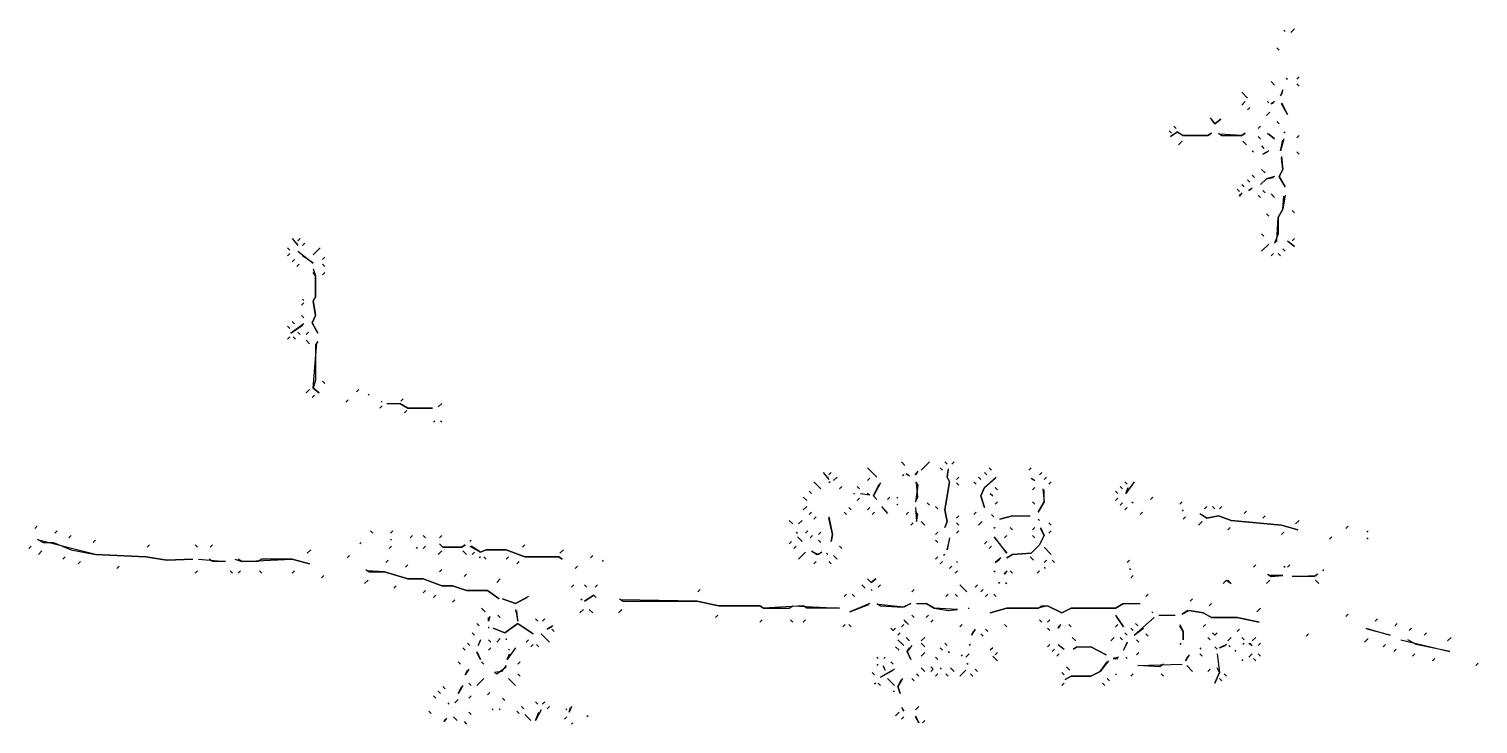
# Model space of a CAD drawing. Extents: x 1 to 2775, y -31 to 2075.
# Drawn here: x 1932 to 2138.5, y 1144 to 1243 of the extents above; entities that cross this region are included whole.
import ezdxf

# ---------------------------------------------------------------- set-up
doc = ezdxf.new("R2010")
doc.units = 0
doc.layers.add('LINEWORK', color=4, linetype='CONTINUOUS')

msp = doc.modelspace()

# ---------------------------------------------------------------- linework, layer by layer
at = {"layer": 'LINEWORK'}
for points in [[(2110.8333, 1242.8333), (2111, 1242.6667)], [(2112.3333, 1243), (2111.8333, 1242.5)], [(2109.8333, 1240.3333), (2110.1667, 1240)], [(2109, 1235.5), (2109.5, 1235)], [(2111.1667, 1236), (2111.3333, 1235.8333)], [(2113, 1236.1667), (2112.6667, 1235.8333)], [(2112.6667, 1235.1667), (2113, 1234.8333)], [(2104.8333, 1234), (2105.6667, 1233.1667)], [(2110.6667, 1234.3333), (2110.3333, 1233.5), (2110.6667, 1234)], [(2105.3333, 1232.6667), (2104.8333, 1232.1667)], [(2106, 1231.8333), (2105.6667, 1231.5)], [(2108.8333, 1231.1667), (2108.3333, 1230.6667)], [(2108.5, 1232.6667), (2108.6667, 1232.5)], [(2109.5, 1232.6667), (2109, 1232.3333), (2109.3333, 1232.5)], [(2110.5, 1232.5), (2111.3333, 1230.8333), (2110.5, 1232.3333)], [(2095.1667, 1229.1667), (2095.5, 1228.8333)], [(2100.3333, 1230.3333), (2101, 1229.5), (2101.8333, 1230.1667), (2101, 1229.5), (2100.5, 1230.1667)], [(2107.5, 1229.1667), (2107.1667, 1228.8333)], [(2109.8333, 1229.8333), (2110.1667, 1229.5)], [(2094.5, 1228.5), (2094.8333, 1228.1667)], [(2095.6667, 1228.3333), (2094.6667, 1227.6667), (2095.6667, 1228.3333), (2096.5, 1227.8333), (2100, 1227.8333), (2100.5, 1228.1667), (2100, 1227.8333), (2096.5, 1227.8333), (2095.8333, 1228.1667)], [(2096.3333, 1227), (2095.8333, 1226.5)], [(2101.5, 1228.1667), (2102, 1227.8333), (2104.8333, 1227.8333), (2105.3333, 1228.1667), (2104.8333, 1227.8333), (2101.6667, 1228)], [(2105, 1227), (2105.5, 1226.5)], [(2107.1667, 1227.6667), (2107.5, 1227.3333)], [(2108.5, 1228.1667), (2109.5, 1227.3333), (2108.6667, 1228)], [(2110.8333, 1227.3333), (2110.3333, 1225.6667), (2110.6667, 1227.1667)], [(2111, 1228.3333), (2110.8333, 1228.1667)], [(2113, 1227.8333), (2112.6667, 1227.5)], [(2106.3333, 1225.6667), (2106.5, 1225.5)], [(2107.6667, 1226.3333), (2108, 1226)], [(2108.6667, 1225.6667), (2107.8333, 1225.1667), (2108.5, 1225.5)], [(2110.5, 1224.8333), (2110.6667, 1223), (2110.1667, 1222), (2111, 1220.5), (2110.1667, 1222), (2110.6667, 1223), (2110.5, 1224.6667)], [(2112.6667, 1225.5), (2113, 1225.1667)], [(2107.6667, 1223), (2108.1667, 1222.5)], [(2104.8333, 1220.8333), (2105.1667, 1220.5)], [(2105.6667, 1221.5), (2106, 1221.1667)], [(2106.3333, 1222.1667), (2106.6667, 1221.8333)], [(2109.5, 1222), (2108.3333, 1221.6667), (2107.5, 1220.8333), (2108.3333, 1221.6667), (2109.3333, 1221.8333)], [(2104.1667, 1220.1667), (2104.5, 1219.8333)], [(2104.8333, 1219.6667), (2104.5, 1219.1667), (2104.6667, 1219.5)], [(2106.3333, 1220.3333), (2105.8333, 1220), (2106.1667, 1220.1667)], [(2107.1667, 1219.3333), (2107.5, 1219)], [(2107.8333, 1220), (2108.1667, 1219.6667)], [(2109, 1219.5), (2109.5, 1219)], [(2111, 1219.3333), (2110.6667, 1217.3333), (2110, 1216.1667), (2110, 1213.8333), (2109.5, 1212.5), (2109.8333, 1212.8333), (2110, 1216.1667), (2110.6667, 1217.3333), (2110.8333, 1219.1667)], [(2108.3333, 1216.6667), (2108.6667, 1216.3333)], [(2112, 1217.1667), (2112.3333, 1216.8333)], [(1969.5, 1213.1667), (1970.3333, 1212.1667), (1970.1667, 1212.5)], [(1970.6667, 1213.1667), (1970.3333, 1212.8333)], [(1971.3333, 1212.5), (1971, 1212.1667)], [(2107.6667, 1213.8333), (2108, 1213.5)], [(2108.6667, 1212.3333), (2107.6667, 1211.3333)], [(2111.3333, 1212.8333), (2112.3333, 1212), (2111.5, 1212.6667)], [(2112.3333, 1213.1667), (2112, 1212.8333)], [(1968.8333, 1211.8333), (1969.1667, 1211.5)], [(1969.1667, 1211), (1968.8333, 1210.6667)], [(1969.8333, 1210.1667), (1969.5, 1209.8333)], [(1970.3333, 1211.3333), (1972.5, 1209.6667), (1971, 1210.6667)], [(1973.5, 1211.8333), (1972.5, 1210.8333)], [(1974.1667, 1210.5), (1973.8333, 1210.1667)], [(2109.3333, 1211), (2109, 1210.6667)], [(2110, 1211), (2110.3333, 1210.6667)], [(2110.6667, 1211.6667), (2111, 1211.3333)], [(1970.5, 1209.5), (1970.1667, 1209.1667)], [(1972.5, 1208.8333), (1972.8333, 1207.8333), (1972.8333, 1204.8333), (1972.5, 1204.3333), (1972.8333, 1202.1667), (1972.3333, 1201.1667), (1973.1667, 1199.6667), (1972.3333, 1201.1667), (1972.8333, 1202.1667), (1972.5, 1204.1667), (1972.8333, 1204.8333), (1972.8333, 1207.8333), (1972.5, 1208.3333)], [(1973.8333, 1209.5), (1974.1667, 1209.1667)], [(1974.1667, 1208.3333), (1973.8333, 1208)], [(1971.1667, 1204), (1970.8333, 1203.6667)], [(1971, 1204.5), (1971.1667, 1204.3333)], [(1970.8333, 1202.1667), (1971.1667, 1201.8333)], [(1968.8333, 1200.6667), (1969.1667, 1200.3333)], [(1971.1667, 1201), (1969.3333, 1199.6667), (1971, 1200.8333)], [(1969.5, 1201.3333), (1969.8333, 1201)], [(1970.3333, 1199.8333), (1970.6667, 1199.5)], [(1971.8333, 1199.8333), (1971.5, 1199.5)], [(1969.1667, 1199.1667), (1968.8333, 1198.8333)], [(1969.6667, 1199.1667), (1970, 1198.8333)], [(1971.5, 1198.6667), (1972, 1198.1667)], [(1973.1667, 1198.5), (1972.8333, 1198), (1972.8333, 1193), (1972.5, 1191.8333), (1973.3333, 1191.1667), (1972.5, 1191.8333), (1973, 1198.3333)], [(1972, 1191.6667), (1971.5, 1191.1667)], [(1973.8333, 1192.8333), (1974.1667, 1192.5)], [(1979, 1191.6667), (1978.6667, 1191.3333)], [(1972.6667, 1190.8333), (1972.3333, 1190.5)], [(1977.5, 1190.1667), (1977.1667, 1189.8333)], [(1980.5, 1191), (1980.3333, 1190.8333)], [(1982.1667, 1190), (1982.3333, 1189.8333)], [(1983, 1189.6667), (1984.8333, 1189.6667), (1986, 1189), (1989.5, 1189), (1986, 1189), (1984.8333, 1189.6667)], [(1985.3333, 1190.3333), (1985, 1190)], [(1990.8333, 1189.6667), (1990.3333, 1189.1667)], [(1982.3333, 1189.3333), (1982, 1189)], [(1985.8333, 1188.6667), (1985.5, 1188.3333)], [(1989.8333, 1187.1667), (1989.6667, 1187)], [(1990.6667, 1187.1667), (1990.8333, 1187)], [(2056.3333, 1181.3333), (2056.8333, 1180.8333)], [(2060.3333, 1181.3333), (2059.1667, 1180.1667)], [(2062.5, 1181.3333), (2062.8333, 1181)], [(2063.8333, 1181.3333), (2063.5, 1181)], [(2045.1667, 1179.8333), (2046, 1178.8333), (2045.8333, 1179.1667)], [(2046.3333, 1179.8333), (2046, 1179.5)], [(2047.1667, 1179.1667), (2046.6667, 1178.6667)], [(2051.5, 1180.5), (2052.8333, 1179.1667)], [(2056.6667, 1179.5), (2056.5, 1179.3333)], [(2057, 1179.6667), (2057.5, 1179.3333), (2057.1667, 1179.5)], [(2058.6667, 1180), (2058.3333, 1179.5), (2058.5, 1179.8333)], [(2061.8333, 1180.5), (2062.1667, 1180.1667)], [(2063, 1180.3333), (2062.8333, 1179.1667), (2063.1667, 1178.5), (2062.5, 1174.5), (2062.8333, 1172.8333), (2062.5, 1172), (2062.8333, 1172.8333), (2062.5, 1174.5), (2063.1667, 1178.5), (2062.8333, 1179.1667), (2063, 1180.1667)], [(2064.5, 1179.1667), (2064.1667, 1178.8333)], [(2067.3333, 1179.1667), (2067.6667, 1178.8333)], [(2069.8333, 1179.1667), (2068.1667, 1177.6667), (2067.6667, 1176.5), (2068.1667, 1174.8333), (2067.6667, 1176.5), (2068.1667, 1177.6667), (2069.6667, 1179)], [(2068.1667, 1179.8333), (2068.5, 1179.5)], [(2068.8333, 1180.5), (2069.1667, 1180.1667)], [(2074.8333, 1180.5), (2074.5, 1180.1667)], [(2076.3333, 1179.8333), (2076, 1179.5)], [(2077, 1179.1667), (2076.6667, 1178.8333)], [(2043.1667, 1177.1667), (2043.5, 1176.8333)], [(2043.8333, 1178.5), (2044.8333, 1177.5)], [(2046.1667, 1178.5), (2046, 1178.3333)], [(2047.8333, 1177.8333), (2047.5, 1177.5)], [(2050, 1177.8333), (2050.3333, 1177.5)], [(2051.8333, 1179), (2051.5, 1178.6667)], [(2053.3333, 1178.3333), (2052.3333, 1176.5), (2052.8333, 1176), (2052.3333, 1176.5), (2053.1667, 1178.1667)], [(2058.3333, 1178.5), (2058.6667, 1178), (2058.3333, 1175.6667), (2058.6667, 1176.3333), (2058.5, 1178.3333)], [(2064.1667, 1178.3333), (2064.5, 1178)], [(2066.6667, 1178.5), (2067, 1178.1667)], [(2069.6667, 1177.6667), (2070, 1177.3333)], [(2074.8333, 1179), (2075.3333, 1178.6667), (2075, 1178.8333)], [(2075.3333, 1177.6667), (2075, 1177.3333)], [(2076.5, 1177.5), (2076.6667, 1175.6667), (2075.8333, 1174.1667), (2076.6667, 1175.6667), (2076.6667, 1177.3333)], [(2077.6667, 1178.5), (2077.3333, 1178.1667)], [(2086.8333, 1177.1667), (2087.1667, 1176.8333)], [(2087.5, 1177.8333), (2087.8333, 1177.5)], [(2088.1667, 1178.5), (2088.5, 1178.1667)], [(2089.5, 1178.5), (2088.3333, 1176.8333), (2088.6667, 1177.6667)], [(2042.3333, 1176.3333), (2042.8333, 1175.8333)], [(2042.8333, 1175), (2042.3333, 1174.5)], [(2049.5, 1176.8333), (2049.6667, 1176.8333)], [(2050.3333, 1176.1667), (2050, 1175.8333)], [(2050.5, 1176.8333), (2051.8333, 1176.6667), (2051.5, 1176.8333)], [(2053.5, 1175), (2054.3333, 1174), (2054.1667, 1174.3333)], [(2054.6667, 1176.3333), (2054.3333, 1176)], [(2055.6667, 1176.3333), (2055.8333, 1176.1667)], [(2055.8333, 1175.3333), (2055.6667, 1175.1667)], [(2060, 1175.5), (2060.3333, 1175.1667)], [(2061.1667, 1175), (2061.5, 1174.6667)], [(2069, 1176.8333), (2069.3333, 1176.5)], [(2070, 1175.6667), (2069.6667, 1175.3333)], [(2075, 1175.6667), (2075.3333, 1175.3333)], [(2087.1667, 1176.1667), (2086.8333, 1175.8333)], [(2087.8333, 1175.5), (2087.5, 1175.1667)], [(2089.1667, 1175.6667), (2089.3333, 1175.5)], [(2092.1667, 1176.3333), (2091.8333, 1176)], [(2096.3333, 1175.6667), (2096, 1175.3333)], [(2099.8333, 1175), (2099.5, 1174.6667)], [(2100.6667, 1175), (2101, 1174.6667)], [(2102, 1175), (2101.6667, 1174.6667)], [(2040.3333, 1173), (2040.8333, 1172.5)], [(2042.1667, 1173), (2041.6667, 1172.5)], [(2043.5, 1174.1667), (2043.1667, 1173.8333)], [(2044.1667, 1173.5), (2043.8333, 1173.1667)], [(2046, 1173.5), (2046.5, 1171), (2046.3333, 1170), (2046.5, 1171), (2046, 1173.3333)], [(2048.1667, 1174.1667), (2048.5, 1173.8333)], [(2048.8333, 1174.8333), (2049.1667, 1174.5)], [(2051.8333, 1174.8333), (2051.5, 1174.5)], [(2052.5, 1174.1667), (2052.1667, 1173.8333)], [(2057.3333, 1174.1667), (2057, 1173.8333)], [(2058.3333, 1174.8333), (2058.5, 1172.8333), (2058.6667, 1173.8333), (2058.3333, 1174.3333)], [(2064.5, 1173.6667), (2064.1667, 1173.3333)], [(2067, 1174.1667), (2066.6667, 1173.8333)], [(2069.1667, 1173.8333), (2069.5, 1173.5)], [(2072.1667, 1173.6667), (2070.3333, 1173.1667), (2072.1667, 1173.6667), (2074.6667, 1173.6667)], [(2075.8333, 1173.1667), (2076, 1173)], [(2088.5, 1174.8333), (2088.1667, 1174.5)], [(2090.6667, 1174.1667), (2090.3333, 1173.8333)], [(2096.3333, 1174.5), (2096.5, 1174.3333)], [(2096.8333, 1173.5), (2096.5, 1173.1667)], [(2098.8333, 1174), (2099.8333, 1173.3333), (2101.5, 1173.6667), (2103.3333, 1173), (2110.5, 1172.3333), (2112.8333, 1171.6667), (2110.5, 1172.3333), (2103.3333, 1173), (2101.5, 1173.6667), (2099.8333, 1173.3333), (2099, 1173.8333)], [(2105.5, 1174.3333), (2105.1667, 1174)], [(2108.1667, 1173.6667), (2107.8333, 1173.3333)], [(2113, 1173), (2112.5, 1172.5)], [(1933.1667, 1172.1667), (1932.8333, 1171.8333)], [(1936, 1171.5), (1935.6667, 1171.1667)], [(1980.6667, 1171.5), (1981, 1171.1667)], [(1983.8333, 1171.5), (1983.5, 1171.1667)], [(2041.3333, 1171.3333), (2041.5, 1171.1667)], [(2043, 1171.5), (2042.6667, 1171.1667)], [(2044.8333, 1171.3333), (2044.5, 1171)], [(2058, 1172.6667), (2057.6667, 1172.3333)], [(2059.1667, 1172.8333), (2059.6667, 1172.3333)], [(2061.5, 1171.3333), (2061.1667, 1171)], [(2064.1667, 1172.6667), (2064.5, 1172.3333)], [(2064.5, 1171.5), (2064.1667, 1171.1667)], [(2067.8333, 1172.8333), (2067.3333, 1172.3333)], [(2069.6667, 1172), (2069.5, 1171.8333)], [(2076.1667, 1172), (2076.6667, 1170.8333), (2076, 1169.5), (2074.8333, 1168.3333), (2072.1667, 1168.1667), (2071.3333, 1167.6667), (2072.1667, 1168.1667), (2074.8333, 1168.3333), (2076, 1169.5), (2076.6667, 1170.8333), (2076.1667, 1171.8333)], [(2071.8333, 1172), (2072.1667, 1171.6667)], [(2075.3333, 1172), (2075, 1171.6667)], [(2077.3333, 1172.6667), (2077.6667, 1172.3333)], [(2077.6667, 1171.5), (2077.3333, 1171.1667)], [(2099.1667, 1172.8333), (2098.6667, 1172.3333)], [(2103.1667, 1172), (2102.8333, 1171.6667)], [(2110.8333, 1171.3333), (2110.5, 1171)], [(2120, 1172.1667), (2119.6667, 1171.8333)], [(2122.8333, 1171.5), (2122.6667, 1171.3333)], [(1932.3333, 1169.3333), (1932, 1169)], [(1933.1667, 1170.3333), (1934, 1169.8333), (1935.5, 1169.8333), (1938, 1168.8333), (1941.5, 1168.1667), (1948.6667, 1167.8333), (1951.6667, 1167.3333), (1955.3333, 1167.5), (1951.6667, 1167.3333), (1948.6667, 1167.8333), (1941.5, 1168.1667), (1933.3333, 1170.1667)], [(1938, 1170.8333), (1937.6667, 1170.5)], [(1941.5, 1170.1667), (1941.1667, 1169.8333)], [(1949.1667, 1169.5), (1948.8333, 1169.1667)], [(1955.6667, 1169.5), (1956, 1169.1667)], [(1958.1667, 1169.5), (1957.8333, 1169.1667)], [(1972.1667, 1168.8333), (1971.6667, 1168.3333)], [(1979.3333, 1169.8333), (1979.1667, 1169.6667)], [(1983.6667, 1169.3333), (1983.3333, 1169)], [(1983.5, 1170.3333), (1983.6667, 1170.1667)], [(1986.6667, 1170.8333), (1986.3333, 1170.5)], [(1987.1667, 1169.1667), (1987.3333, 1169)], [(1988.1667, 1170.8333), (1988.5, 1170.5)], [(1988.5, 1169.3333), (1988.1667, 1169)], [(1990.8333, 1170.8333), (1990.5, 1170.5)], [(1990.5, 1169.6667), (1991, 1169.1667), (1993.6667, 1169.1667), (1994.1667, 1169.5), (1993.6667, 1169.1667), (1991, 1169.1667)], [(1995, 1170.1667), (1994.8333, 1170)], [(1994.8333, 1169.3333), (1996.3333, 1168.5), (1997.1667, 1168.8333), (2000, 1168.8333), (2002.6667, 1167.8333), (2007.5, 1167.8333), (2008, 1167.5), (2007.5, 1167.8333), (2002.6667, 1167.8333), (2000, 1168.8333), (1997.1667, 1168.8333), (1996.3333, 1168.5), (1995, 1169.3333)], [(2002.6667, 1169.5), (2002.3333, 1169.1667)], [(2008.1667, 1168.8333), (2007.6667, 1168.3333)], [(2040.6667, 1170), (2040.3333, 1169.6667)], [(2041.3333, 1169.3333), (2041, 1169)], [(2041.5, 1170.6667), (2042.1667, 1170)], [(2043.6667, 1170.8333), (2043.3333, 1170.5)], [(2044.5, 1170.1667), (2044.8333, 1169.8333)], [(2047.5, 1169.3333), (2047.8333, 1169)], [(2061.1667, 1170.1667), (2061.5, 1169.8333)], [(2063.1667, 1170.5), (2062.8333, 1168.8333), (2063.1667, 1170.1667)], [(2068.5, 1170), (2068.1667, 1169.6667)], [(2069.1667, 1169.3333), (2068.8333, 1169)], [(2069.5, 1170.6667), (2071.3333, 1168.3333), (2069.6667, 1170.5)], [(2071.3333, 1170.8333), (2071, 1170.5)], [(2075, 1170.8333), (2075.3333, 1170.5)], [(2076.6667, 1169.1667), (2077.6667, 1168.1667)], [(2117.6667, 1170.6667), (2117.3333, 1170.3333)], [(2122.6667, 1170.5), (2122.8333, 1170.3333)], [(1933.8333, 1168.6667), (1933.3333, 1168.1667)], [(1937.1667, 1167.8333), (1936.8333, 1167.5)], [(1939.3333, 1167.1667), (1939, 1166.8333)], [(1956.1667, 1167.5), (1960, 1167.1667), (1958.1667, 1167.1667), (1957.6667, 1167.5)], [(1961.3333, 1167.5), (1962.3333, 1167.1667), (1969.5, 1167.5), (1972, 1166.8333), (1969.5, 1167.5), (1965.1667, 1167.5), (1964.6667, 1167.1667), (1962.3333, 1167.1667), (1961.8333, 1167.5)], [(1977.6667, 1168), (1977.3333, 1167.6667)], [(1983.1667, 1167.3333), (1982.8333, 1167)], [(1990.8333, 1168.6667), (1990.3333, 1168.1667)], [(1993.8333, 1168.6667), (1994.3333, 1168.1667)], [(1995.5, 1168.5), (1995.1667, 1168.1667)], [(1996.3333, 1167.8333), (1996.1667, 1167.6667)], [(1996.8333, 1167.8333), (1997.1667, 1167.5)], [(2000.3333, 1167.8333), (2000, 1167.5)], [(2001.8333, 1167.1667), (2001.5, 1166.8333)], [(2012.3333, 1168), (2012, 1167.6667)], [(2013.8333, 1167.3333), (2013.6667, 1167.1667)], [(2042.6667, 1168.5), (2041.6667, 1167.5)], [(2043.5, 1168.6667), (2044.3333, 1168.1667), (2045, 1168.5), (2044.5, 1168.1667), (2043.6667, 1168.5)], [(2044.1667, 1167.1667), (2043.8333, 1166.8333)], [(2045.6667, 1168.3333), (2045.8333, 1168.1667)], [(2046, 1167.1667), (2046.3333, 1166.8333)], [(2046.6667, 1168), (2047.1667, 1167.5)], [(2061.5, 1167.8333), (2061.1667, 1167.5)], [(2062.1667, 1167.1667), (2061.8333, 1166.8333)], [(2062.5, 1168.1667), (2062.3333, 1168)], [(2064.1667, 1167.1667), (2064.3333, 1167)], [(2070.5, 1167.6667), (2069.6667, 1167), (2070.3333, 1167.5)], [(2074.6667, 1167.8333), (2075.1667, 1167.3333)], [(2077, 1167.3333), (2076.6667, 1167)], [(2077.8333, 1167.3333), (2078.1667, 1167)], [(2088.8333, 1167.3333), (2088.5, 1167)], [(1944.8333, 1166.5), (1944.5, 1166.1667)], [(1956, 1165.8333), (1955.6667, 1165.5)], [(1960.6667, 1165.8333), (1961, 1165.5)], [(1962.1667, 1165.8333), (1961.8333, 1165.5)], [(1964.8333, 1165.8333), (1965.1667, 1165.5)], [(1969.8333, 1165.8333), (1969.5, 1165.5)], [(1974, 1165.1667), (1973.6667, 1164.8333)], [(1980, 1166), (1980.5, 1165.6667), (1982.6667, 1165.6667), (1986, 1164.6667), (1988.1667, 1164.6667), (1990.8333, 1163.6667), (1992.3333, 1163.6667), (1994.3333, 1163), (1997.3333, 1163), (1999, 1161.8333), (1997.3333, 1163), (1994.3333, 1163), (1992.3333, 1163.6667), (1990.8333, 1163.6667), (1988.1667, 1164.6667), (1986, 1164.6667), (1982.6667, 1165.6667), (1980.1667, 1165.8333)], [(1986, 1166.6667), (1985.6667, 1166.3333)], [(1990.8333, 1166), (1990.5, 1165.6667)], [(1994.3333, 1165.3333), (1994, 1165)], [(1999.1667, 1164.6667), (1998.6667, 1164.1667)], [(2010.1667, 1166.5), (2009.8333, 1166.1667)], [(2051.5, 1164.6667), (2052, 1164.1667), (2052.6667, 1164.6667), (2052, 1164.1667)], [(2063.5, 1166.5), (2063.1667, 1166.1667)], [(2064.3333, 1165.8333), (2064, 1165.5)], [(2069.5, 1165.8333), (2069.6667, 1165.6667)], [(2071.3333, 1165.8333), (2071, 1165.3333), (2071.1667, 1165.6667)], [(2071.8333, 1165.8333), (2072.1667, 1165.5)], [(2076, 1165.8333), (2075.6667, 1165.5)], [(2076.6667, 1166.3333), (2076.8333, 1166.1667)], [(2088.8333, 1166.1667), (2089, 1166)], [(2089.3333, 1165.1667), (2089, 1164.8333)], [(2106.8333, 1166.6667), (2106.5, 1166.3333)], [(2108.5, 1165.3333), (2109, 1165), (2110.6667, 1165.1667), (2108.6667, 1165.1667)], [(2110.8333, 1166.5), (2111, 1166.3333)], [(2111.6667, 1166.6667), (2111.3333, 1166.3333)], [(2115.6667, 1165.3333), (2115.1667, 1165), (2112, 1165), (2115.5, 1165.1667)], [(2116.5, 1166), (2116.3333, 1165.8333)], [(1980.3333, 1164.5), (1979.8333, 1164)], [(1984.3333, 1163.6667), (1984, 1163.3333)], [(1988.5, 1163), (1988.1667, 1162.6667)], [(2009.6667, 1163.8333), (2009.3333, 1163.5)], [(2011.1667, 1163.8333), (2011.5, 1163.5)], [(2013, 1163.8333), (2012.6667, 1163.5)], [(2027.6667, 1163.1667), (2027.3333, 1162.8333)], [(2050.6667, 1163.8333), (2051.1667, 1163.3333)], [(2052, 1163.1667), (2052.1667, 1163)], [(2053.3333, 1163.8333), (2053, 1163.5)], [(2058.1667, 1163.1667), (2057.8333, 1162.8333)], [(2064.6667, 1163.8333), (2065.6667, 1162.8333)], [(2067.1667, 1163.8333), (2066.8333, 1163.5)], [(2068, 1163.1667), (2067.6667, 1162.8333)], [(2070.3333, 1164.1667), (2070.1667, 1164)], [(2071.1667, 1164.1667), (2071.3333, 1164)], [(2102.6667, 1164.5), (2102.1667, 1164), (2102.6667, 1164.5), (2103.3333, 1164), (2102.8333, 1164.5)], [(2108.8333, 1164.5), (2108.3333, 1164)], [(2115.3333, 1164.5), (2115.8333, 1164)], [(1990, 1162.3333), (1989.6667, 1162)], [(1992.6667, 1161.6667), (1992.3333, 1161.3333)], [(2003.1667, 1162.1667), (2001.3333, 1161.1667), (1999.5, 1161.8333), (2001.3333, 1161.1667), (2003, 1162)], [(2010.6667, 1161.8333), (2010.8333, 1161.6667)], [(2012.5, 1162.3333), (2011.1667, 1161.5), (2012.5, 1162.3333), (2012.8333, 1162)], [(2016.1667, 1161.8333), (2016.6667, 1161.5), (2027.1667, 1161.5), (2030.3333, 1160.8333), (2036.1667, 1160.8333), (2036.6667, 1160.5), (2040.3333, 1160.5), (2040.8333, 1160.8333), (2047.5, 1160.5), (2042.8333, 1160.5), (2042.3333, 1160.8333), (2036.6667, 1160.5), (2036.1667, 1160.8333), (2030.3333, 1160.8333), (2027.1667, 1161.5), (2016.3333, 1161.6667)], [(2048.5, 1162.5), (2048.1667, 1162.1667)], [(2051.8333, 1161.1667), (2049, 1160), (2051.6667, 1161)], [(2049.3333, 1162.5), (2049.6667, 1162.1667)], [(2052.8333, 1161.1667), (2053.3333, 1160.8333), (2056.5, 1160.6667), (2057.6667, 1161.1667), (2056.6667, 1160.6667), (2053, 1161)], [(2058.5, 1161.1667), (2059.8333, 1161.1667), (2061, 1160.5), (2063, 1160.1667), (2064.3333, 1160.3333), (2061, 1160.5), (2059.8333, 1161.1667)], [(2063, 1162.5), (2062.6667, 1162.1667)], [(2064, 1162.5), (2064.3333, 1162.1667)], [(2068.6667, 1162.5), (2068.3333, 1162.1667)], [(2088, 1161.1667), (2086.8333, 1160.5), (2080.5, 1160.5), (2079.1667, 1159.8333), (2077.1667, 1160.8333), (2075.8333, 1160.5), (2071.3333, 1160.5), (2069, 1159.8333), (2071.3333, 1160.5), (2075.8333, 1160.5), (2076.3333, 1160.8333), (2077.1667, 1160.8333), (2079.1667, 1159.8333), (2080.5, 1160.5), (2086.8333, 1160.5), (2088, 1161.1667), (2090.3333, 1161.1667)], [(2069.5, 1162.5), (2069.8333, 1162.1667)], [(2091.5, 1162.5), (2091.1667, 1162.1667)], [(2097.8333, 1161.8333), (2097.5, 1161.5)], [(2100.5, 1161.1667), (2100.1667, 1160.8333)], [(1996.5, 1160.5), (1997, 1160)], [(1997.6667, 1159.3333), (1997.5, 1158.6667), (1997.5, 1159.1667)], [(1998.8333, 1159.5), (1999.1667, 1159.1667)], [(2001.3333, 1160.3333), (2001.6667, 1158.6667), (2001.5, 1160.1667)], [(2004.1667, 1159), (2004.5, 1158.6667)], [(2005.5, 1159), (2005.1667, 1158.6667)], [(2011, 1160.3333), (2010.5, 1159.8333)], [(2011.8333, 1160.3333), (2012.3333, 1159.8333)], [(2016.5, 1160.3333), (2016, 1159.8333)], [(2030.1667, 1159.5), (2029.8333, 1159.1667)], [(2036.5, 1158.8333), (2036.1667, 1158.5)], [(2040.5, 1158.8333), (2040.8333, 1158.5)], [(2042.6667, 1158.8333), (2042.3333, 1158.5)], [(2056.6667, 1158.8333), (2057.3333, 1158.1667), (2056.8333, 1158.6667)], [(2057.8333, 1159.5), (2058.1667, 1159.1667)], [(2060.1667, 1159.5), (2059.8333, 1159.1667)], [(2060.8333, 1158.8333), (2060.5, 1158.5)], [(2065.8333, 1160.5), (2066, 1160.5)], [(2076, 1158.8333), (2076.3333, 1158.5)], [(2077.5, 1158.8333), (2077.1667, 1158.5)], [(2086.8333, 1159.5), (2088, 1157.8333), (2087, 1159.3333)], [(2092.3333, 1159.1667), (2089.5, 1156.6667), (2090.8333, 1157.6667)], [(2092, 1160), (2092.1667, 1159.8333)], [(2093, 1159.5), (2095.3333, 1159.5)], [(2097.1667, 1160.1667), (2096.3333, 1159.6667), (2097.3333, 1160.1667), (2099.3333, 1159.8333), (2100.5, 1159.1667), (2104.1667, 1159.1667), (2107.3333, 1158.5), (2104.1667, 1159.1667), (2100.5, 1159.1667), (2099.3333, 1159.8333), (2097.3333, 1160.1667)], [(2107.5, 1160.5), (2107, 1160)], [(2120, 1159.6667), (2119.6667, 1159.3333)], [(2124.1667, 1159), (2123.8333, 1158.6667)], [(1995.1667, 1157), (1995.5, 1156.6667)], [(1995.8333, 1158.3333), (1996.1667, 1158)], [(1997.5, 1157.8333), (1997.5, 1157.6667)], [(2001.6667, 1158.3333), (1999.8333, 1157), (1998.1667, 1157.6667), (1999.8333, 1157), (2001.6667, 1158.3333), (2003.8333, 1156.8333), (2001.8333, 1158.1667)], [(2005, 1156.8333), (2006.1667, 1155.6667)], [(2006.6667, 1158), (2005.8333, 1157.5), (2006.5, 1157.8333)], [(2006.5, 1157.5), (2006.8333, 1157.1667)], [(2048.3333, 1158.1667), (2048, 1157.8333)], [(2048.8333, 1158.1667), (2049.1667, 1157.8333)], [(2054.8333, 1157.6667), (2055.1667, 1157.3333), (2055.5, 1157.6667), (2055.1667, 1157.3333)], [(2056.1667, 1157), (2055.8333, 1156.6667)], [(2056.6667, 1158.1667), (2056.3333, 1157.8333)], [(2065, 1158.1667), (2064.6667, 1157.8333)], [(2066.8333, 1157.5), (2066.3333, 1156.6667), (2066.6667, 1157.3333)], [(2067.6667, 1156.8333), (2068, 1156.5)], [(2068.3333, 1157.5), (2068.6667, 1157.1667)], [(2071, 1158.1667), (2071.3333, 1157.8333)], [(2077.1667, 1157.6667), (2077.5, 1157.3333)], [(2079, 1158.1667), (2078.6667, 1157.6667), (2078.8333, 1158)], [(2080.1667, 1158.1667), (2080.5, 1157.8333)], [(2087.1667, 1158.1667), (2086.8333, 1157.8333)], [(2088.1667, 1157), (2088.5, 1156.6667)], [(2089, 1157.6667), (2089.3333, 1157.3333)], [(2089.6667, 1158.3333), (2090, 1158)], [(2091.1667, 1156.8333), (2091.5, 1156.5)], [(2096, 1158.1667), (2096.5, 1157.1667), (2096.5, 1156), (2096.5, 1157.1667), (2096, 1158)], [(2099.6667, 1158.1667), (2099.3333, 1157.8333)], [(2100.6667, 1157), (2101, 1156.6667), (2101.3333, 1157), (2101, 1156.6667)], [(2104.5, 1157.5), (2104.1667, 1157.1667)], [(2114.3333, 1156.8333), (2114, 1156.5)], [(2122.5, 1157.6667), (2126, 1156.6667), (2122.6667, 1157.5)], [(2127, 1158.3333), (2126.6667, 1158)], [(2129, 1157.6667), (2128.6667, 1157.3333)], [(2131.1667, 1157), (2130.8333, 1156.6667)], [(1993.8333, 1154.8333), (1994.1667, 1154.5)], [(1994.5, 1155.5), (1994.8333, 1155.1667)], [(1996.3333, 1156), (1996, 1155.1667), (1996.3333, 1155.8333)], [(1997.5, 1156), (1997.8333, 1155.6667)], [(1997.8333, 1154.8333), (1997.5, 1154.5)], [(1999.1667, 1156.1667), (1998.6667, 1155.6667)], [(2000, 1156.1667), (2000, 1156)], [(2001.3333, 1154.8333), (2000.1667, 1153.1667), (2000.5, 1154)], [(2000.3333, 1154.6667), (2000.5, 1154.5)], [(2003.1667, 1156), (2002.8333, 1155.6667)], [(2003.8333, 1155.3333), (2003.5, 1155)], [(2004.3333, 1155.3333), (2004.6667, 1155)], [(2055.5, 1155), (2056, 1154.5)], [(2055.8333, 1156), (2056.6667, 1155.1667)], [(2057, 1156.3333), (2057.5, 1155.8333)], [(2057.8333, 1155.1667), (2057.1667, 1154.3333), (2057.6667, 1153.1667), (2057.1667, 1154.3333), (2057.5, 1154.8333)], [(2059.6667, 1156.3333), (2059.1667, 1155.8333)], [(2059.1667, 1155.5), (2059.6667, 1155)], [(2061.8333, 1154.8333), (2062.1667, 1154.5)], [(2062.5, 1155.5), (2062.8333, 1155.1667)], [(2066.1667, 1155.3333), (2066, 1155.1667)], [(2069.3333, 1154.8333), (2069, 1154.5)], [(2077.5, 1155.3333), (2077.1667, 1155)], [(2078.1667, 1154.6667), (2077.8333, 1154.3333)], [(2078.6667, 1155.3333), (2079.5, 1154.6667), (2079.1667, 1154.8333)], [(2080.6667, 1156.3333), (2081.1667, 1155.8333)], [(2081.3333, 1155), (2080.8333, 1154.6667), (2081.3333, 1155), (2083.3333, 1155), (2085.5, 1153.8333), (2083.3333, 1155)], [(2086.6667, 1156.3333), (2086.1667, 1155.8333)], [(2087.5, 1156.3333), (2087.8333, 1156)], [(2088.5, 1155.6667), (2088, 1154.5), (2088.5, 1155.5)], [(2089.8333, 1156), (2090.1667, 1155.6667)], [(2096.1667, 1155.5), (2096, 1155.3333)], [(2099, 1154.8333), (2098.8333, 1154.6667)], [(2100, 1156.3333), (2100.3333, 1156)], [(2101, 1155), (2101.3333, 1154.6667)], [(2102.6667, 1155.3333), (2101.6667, 1154.8333), (2102.5, 1155.1667)], [(2103.3333, 1156.3333), (2102.8333, 1155.8333)], [(2103, 1155.1667), (2103.1667, 1155)], [(2103.8333, 1154.5), (2104, 1154.3333)], [(2104.8333, 1156.3333), (2105.1667, 1156)], [(2105.1667, 1155.5), (2105, 1155.3333)], [(2105.8333, 1155.5), (2106.3333, 1155.1667), (2106, 1155.5)], [(2106.8333, 1156.3333), (2106.3333, 1155.8333)], [(2107.5, 1155.5), (2107.1667, 1155.1667)], [(2122.8333, 1156.1667), (2122.3333, 1155.6667)], [(2125.3333, 1155.3333), (2125, 1155)], [(2126.8333, 1154.6667), (2126.5, 1154.3333)], [(2127.5, 1156), (2134.5, 1154.3333), (2129.6667, 1155.3333), (2128.5, 1156)], [(2134.6667, 1156.3333), (2134.1667, 1155.8333)], [(1993.1667, 1152.8333), (1993.5, 1152.5)], [(1995.8333, 1154.3333), (1996.3333, 1153.1667), (1995.8333, 1154.1667)], [(1996.5, 1152.8333), (1996.8333, 1152.5)], [(2000, 1152.3333), (1999.3333, 1151.5), (1998.3333, 1151.3333), (1998.6667, 1151.1667), (2000, 1152.1667)], [(2002, 1152.8333), (2001.6667, 1152.5)], [(2052.8333, 1153.5), (2053, 1153.3333)], [(2053, 1152.5), (2052.8333, 1152.3333)], [(2053.6667, 1152.3333), (2054, 1151.6667), (2053.8333, 1152.1667)], [(2054, 1153.5), (2053.8333, 1153.3333)], [(2054.8333, 1152.8333), (2055.1667, 1152.5)], [(2059.6667, 1154.1667), (2059.1667, 1153.6667)], [(2061.1667, 1153.5), (2061.5, 1153.1667)], [(2063, 1154.3333), (2063.1667, 1154.1667)], [(2064.8333, 1153.8333), (2065, 1153.6667)], [(2066, 1154), (2065.5, 1153.5)], [(2065.6667, 1152.6667), (2065.8333, 1152.5)], [(2069.3333, 1153.6667), (2070, 1153)], [(2070, 1154.1667), (2069.6667, 1153.8333)], [(2078.8333, 1154), (2078.5, 1153.6667)], [(2085.8333, 1153), (2084.6667, 1151.5), (2083.3333, 1150.8333), (2080.5, 1150.8333), (2079.6667, 1150.3333), (2080.5, 1150.8333), (2083.3333, 1150.8333), (2084.6667, 1151.5), (2085.6667, 1152.8333)], [(2087.3333, 1153.5), (2086.5, 1153.3333), (2087.1667, 1153.3333)], [(2088.3333, 1153.5), (2088.5, 1153.3333)], [(2090.1667, 1154.1667), (2089.8333, 1153.8333)], [(2093.6667, 1152.5), (2093.1667, 1152.1667), (2090, 1152.3333), (2096.3333, 1152.5)], [(2097.3333, 1153.8333), (2096.8333, 1153), (2097.1667, 1153.6667)], [(2097, 1152.3333), (2097.8333, 1151.5)], [(2098.8333, 1154), (2099.1667, 1153.6667)], [(2101.3333, 1154), (2101.6667, 1151.3333), (2101, 1149.8333), (2101.6667, 1151.3333), (2101.3333, 1152)], [(2105, 1153.1667), (2104.8333, 1153)], [(2106.3333, 1154), (2105.8333, 1153.5)], [(2106.5, 1153.3333), (2106.8333, 1153)], [(2107.1667, 1154), (2107.5, 1153.6667)], [(2129.5, 1154), (2129.1667, 1153.6667)], [(2132.3333, 1153.3333), (2132, 1153)], [(2138.5, 1152.6667), (2138.1667, 1152.3333)], [(1994.6667, 1151.8333), (1994.1667, 1151), (1994.5, 1151.6667)], [(1996.8333, 1150.5), (1995.8333, 1149.5)], [(2000.3333, 1150.5), (2001.3333, 1149.5)], [(2001.6667, 1151.1667), (2002, 1150.8333)], [(2052.1667, 1151.3333), (2052.5, 1151)], [(2055.3333, 1151.8333), (2053.3333, 1150.6667), (2055.1667, 1151.6667)], [(2054.3333, 1150.5), (2055.3333, 1149.5)], [(2056.5, 1150.5), (2055.8333, 1149.3333), (2056.1667, 1148.3333), (2055.8333, 1149.3333), (2056.3333, 1150.3333)], [(2057.8333, 1150.5), (2058.1667, 1150.1667)], [(2058.5, 1151.1667), (2058.8333, 1150.8333)], [(2059.1667, 1152), (2059.6667, 1151.5)], [(2060.5, 1152.1667), (2060.8333, 1151.8333), (2060.5, 1151.5), (2060.8333, 1151.8333)], [(2061.5, 1151.1667), (2061.1667, 1150.8333)], [(2062, 1152), (2061.8333, 1151.8333)], [(2062.6667, 1151.1667), (2063, 1150.8333)], [(2063.3333, 1152), (2063.8333, 1151.5)], [(2065.5, 1151.6667), (2064.6667, 1150.8333)], [(2066.1667, 1151.1667), (2066.5, 1150.8333)], [(2066.8333, 1151.8333), (2067.1667, 1151.5)], [(2079.1667, 1151.3333), (2079.5, 1151)], [(2079.8333, 1152.1667), (2080.3333, 1151.6667)], [(2085.6667, 1150.5), (2086, 1150.1667)], [(2086.8333, 1151.1667), (2087, 1151)], [(2089.3333, 1151.1667), (2089, 1150.8333)], [(2093.3333, 1151.1667), (2093.6667, 1150.8333)], [(2100.3333, 1151.8333), (2100, 1151.5)], [(2101.6667, 1150.5), (2102, 1150.1667)], [(2102.3333, 1151.1667), (2102.6667, 1150.8333)], [(1990.3333, 1148.6667), (1990.6667, 1148.3333)], [(1991, 1149.3333), (1991.3333, 1149)], [(1993.8333, 1149.5), (1993.1667, 1148.3333), (1993.6667, 1149.3333)], [(1994.6667, 1149.8333), (1995, 1149.5)], [(1997.6667, 1148.5), (1997.3333, 1148.1667)], [(2052.6667, 1149.8333), (2052.5, 1149.6667)], [(2053, 1149.8333), (2053.3333, 1149.5)], [(2055.1667, 1148.6667), (2055.3333, 1148.6667)], [(2079.5, 1149.8333), (2079.1667, 1149.5)], [(2085, 1149.8333), (2085.3333, 1149.5)], [(1989.6667, 1148), (1990, 1147.6667)], [(1991.6667, 1147), (1991.8333, 1146.8333)], [(1993.1667, 1147.5), (1992.6667, 1147)], [(1995, 1148), (1994.6667, 1147.6667)], [(1998.1667, 1146.1667), (1998, 1146)], [(1999, 1146.1667), (1999.1667, 1146)], [(1999.5, 1147.6667), (1999.8333, 1147.3333)], [(2002.1667, 1146.5), (2002.5, 1146.1667)], [(2004.1667, 1147.1667), (2004.5, 1146.8333)], [(2005.5, 1147.1667), (2005.1667, 1146.8333)], [(2006.1667, 1146.5), (2005.8333, 1146.1667)], [(2008.5, 1146.1667), (2008.6667, 1146)], [(2009.3333, 1146.5), (2009, 1145.6667), (2009.1667, 1146.3333)], [(2056.3333, 1146.3333), (2056.6667, 1145.8333), (2056.5, 1146.1667)], [(2058.8333, 1146.5), (2058.3333, 1146)], [(1989, 1145.8333), (1989.3333, 1145.5)], [(1991.5, 1144.8333), (1991.1667, 1144.3333), (1991.3333, 1144.6667)], [(1992.5, 1145), (1993, 1144.5)], [(1994, 1144.3333), (1994.3333, 1144)], [(1994.6667, 1145.6667), (1995, 1145.3333)], [(2001.5, 1145.8333), (2001.8333, 1145.5)], [(2002.6667, 1145.3333), (2003.5, 1144.5)], [(2005, 1146), (2004.1667, 1144.5), (2004.6667, 1145.6667)], [(2008.6667, 1145), (2008.3333, 1144.6667)], [(2009.5, 1144.1667), (2009.3333, 1144)], [(2011.6667, 1145.1667), (2011.5, 1145)], [(2056, 1145.6667), (2055.5, 1145.1667)], [(2056.6667, 1145), (2056.3333, 1144.6667)], [(2058.3333, 1145.1667), (2058.8333, 1144.1667), (2058.3333, 1145)], [(2059.6667, 1144.5), (2059.3333, 1144.1667)]]:
    msp.add_lwpolyline(points, dxfattribs=at)

doc.saveas('drawing.dxf')
